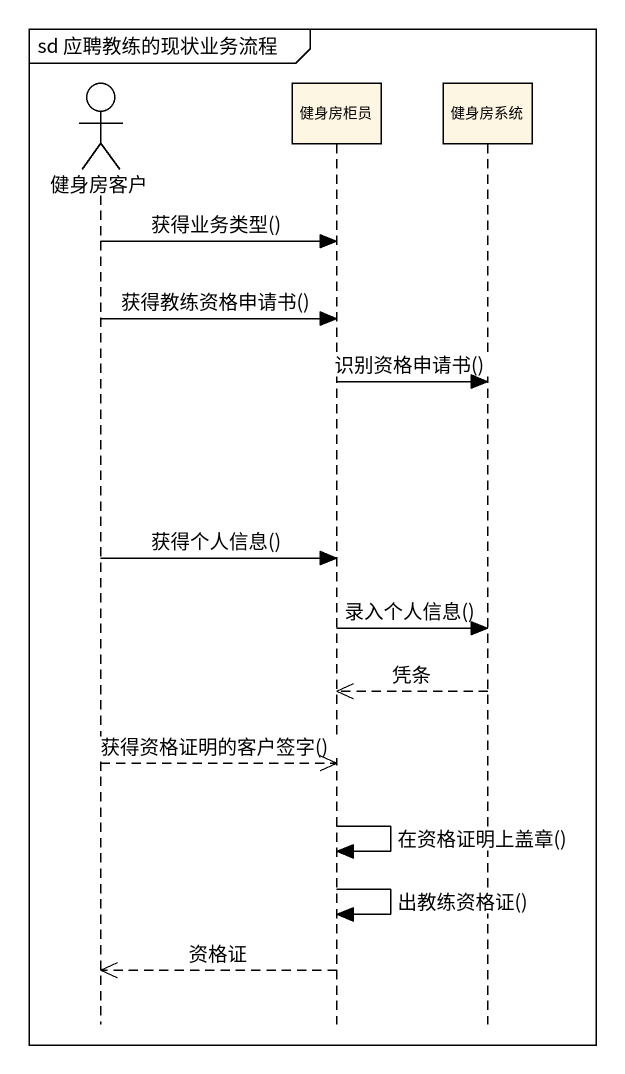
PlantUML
@startuml
mainframe sd 应聘教练的现状业务流程
hide footbox
actor 健身房客户
participant 健身房柜员
participant 健身房系统

健身房客户 -> 健身房柜员 : 获得业务类型()
健身房客户 -> 健身房柜员 : 获得教练资格申请书()
健身房柜员 -> 健身房系统 : 识别资格申请书()
健身房客户 -> 健身房柜员 : 获得个人信息()
健身房柜员 -> 健身房系统 : 录入个人信息()
健身房系统 -->> 健身房柜员 : 凭条
健身房客户 -->> 健身房柜员 : 获得资格证明的客户签字()
健身房柜员 -> 健身房柜员 : 在资格证明上盖章()
健身房柜员 -> 健身房柜员 : 出教练资格证()
健身房柜员 -->> 健身房客户 : 资格证
@enduml
